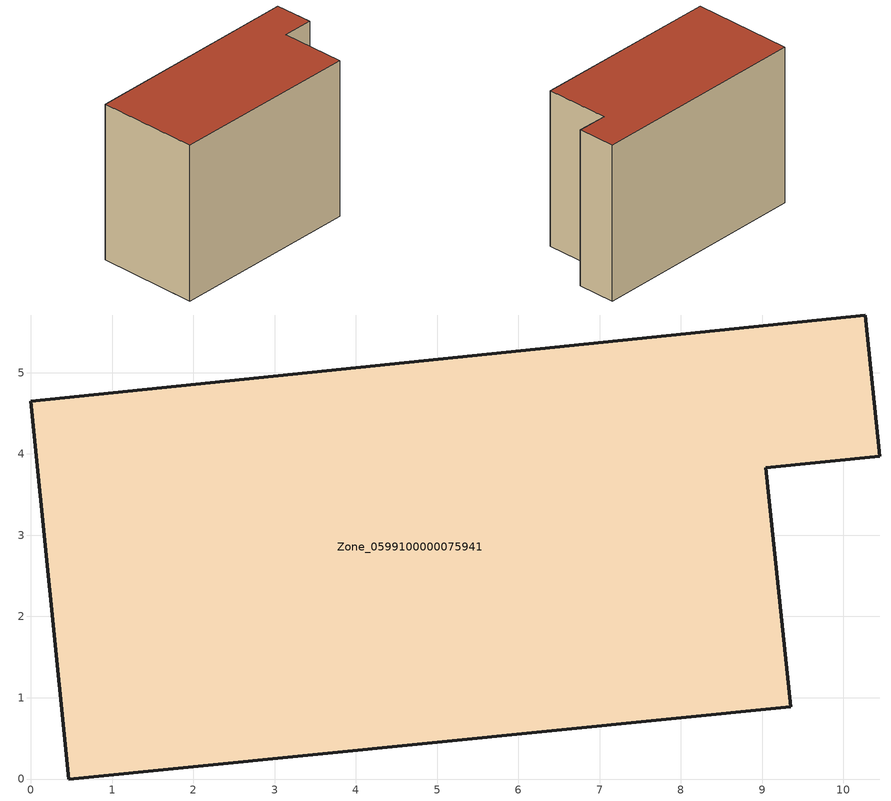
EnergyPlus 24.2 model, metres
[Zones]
Zone_0599100000075941
 floor ground (C_G): 0,4.65 10.27,5.71 10.45,3.97 9.05,3.83 9.35,0.89 0.47,0 z0
 wall outside (C_F): 0.47,0 9.35,0.89 9.05,3.83 10.45,3.97 10.27,5.71 0,4.65 0.47,0 z0:7.43
 roof outside (C_R): 10.27,5.71 0,4.65 0.47,0 9.35,0.89 9.05,3.83 10.45,3.97 z7.43
[BUILDING]
Pand.0599100000075941: North Axis=0; Terrain=City; Loads Convergence Tolerance Value=0.04; Temperature Convergence Tolerance Value=0.4; Solar Distribution=FullExterior; Maximum Number of Warmup Days=25; Minimum Number of Warmup Days=1
[Site:Location]
Rotterdam.The.Hague.AP_ZH_NLD Design_Conditions: Latitude=51.96; Longitude=4.45; Time Zone=1; Elevation=-4.5
[SITE:GROUNDTEMPERATURE:BUILDINGSURFACE]
18, 18, 18, 18, 18, 18, 18, 18, 18, 18, 18, 18
[MATERIAL] Thermal Absorptance=0.9; Solar Absorptance=0.7; Visible Absorptance=0.7
Name | Roughness | Thickness | Conductivity | Density | Specific Heat
G.TI.1946 | MediumSmooth | 0.15 | 1 | 540 | 1210
F.TI.1946 | Rough | 0.3 | 0.857143 | 1920 | 840
R.TI.1946 | MediumRough | 0.2 | 0.1 | 1500 | 1000
[CONSTRUCTION]
C_G: G.TI.1946
C_F: F.TI.1946
C_R: R.TI.1946
[ZONE]
Zone_0599100000075941: Type=1; Multiplier=1; Ceiling Height=Autocalculate; Volume=Autocalculate; Floor Area=autocalculate; Part of Total Floor Area=Yes
[ZONEINFILTRATION:DESIGNFLOWRATE]
Infil_Zone_0599100000075941: Zone or ZoneList or Space or SpaceList=Zone_0599100000075941; Schedule=AlwaysOn; Design Flow Rate Calculation Method=Flow/Area; Flow Rate per Floor Area=0.003; Constant Term Coefficient=1; Temperature Term Coefficient=0; Velocity Term Coefficient=0; Velocity Squared Term Coefficient=0
[HVACTEMPLATE:ZONE:IDEALLOADSAIRSYSTEM]
Zone_0599100000075941: Maximum Heating Supply Air Temperature=50; Minimum Cooling Supply Air Temperature=13; Maximum Heating Supply Air Humidity Ratio=0.0156; Minimum Cooling Supply Air Humidity Ratio=0.0077; Heating Limit=NoLimit; Cooling Limit=NoLimit; Dehumidification Control Type=ConstantSensibleHeatRatio; Cooling Sensible Heat Ratio=0.7; Dehumidification Setpoint=60; Humidification Control Type=None; Humidification Setpoint=30; Outdoor Air Method=None; Outdoor Air Flow Rate per Person=0.00944; Outdoor Air Flow Rate per Zone Floor Area=0; Outdoor Air Flow Rate per Zone=0; Demand Controlled Ventilation Type=None; Outdoor Air Economizer Type=NoEconomizer; Heat Recovery Type=None; Sensible Heat Recovery Effectiveness=0.7; Latent Heat Recovery Effectiveness=0.65
[ZONECONTROL:THERMOSTAT]
ThermostatControl_Zone_0599100000075941: Zone or ZoneList=Zone_0599100000075941; Control Type Schedule=DualSetpointControlType; Control 1=Thermostat_Zone_0599100000075941; Temperature Difference Between Cutout And Setpoint=0
[THERMOSTATSETPOINT:DUALSETPOINT]
Thermostat_Zone_0599100000075941: Heating Setpoint Temperature Schedule=HeatingSetpoint_Zone_0599100000075941; Cooling Setpoint Temperature Schedule=CoolingSetpoint_Zone_0599100000075941
[SCHEDULE:COMPACT]
HeatingSetpoint_Zone_0599100000075941: Through: 12/31, For: AllDays, Until: 24:00, 21
CoolingSetpoint_Zone_0599100000075941: Through: 12/31, For: AllDays, Until: 24:00, 24
DualSetpointControlType: Through: 12/31, For: AllDays, Until: 24:00, 4
AlwaysOn: Through: 12/31, For: AllDays, Until: 24:00, 1
